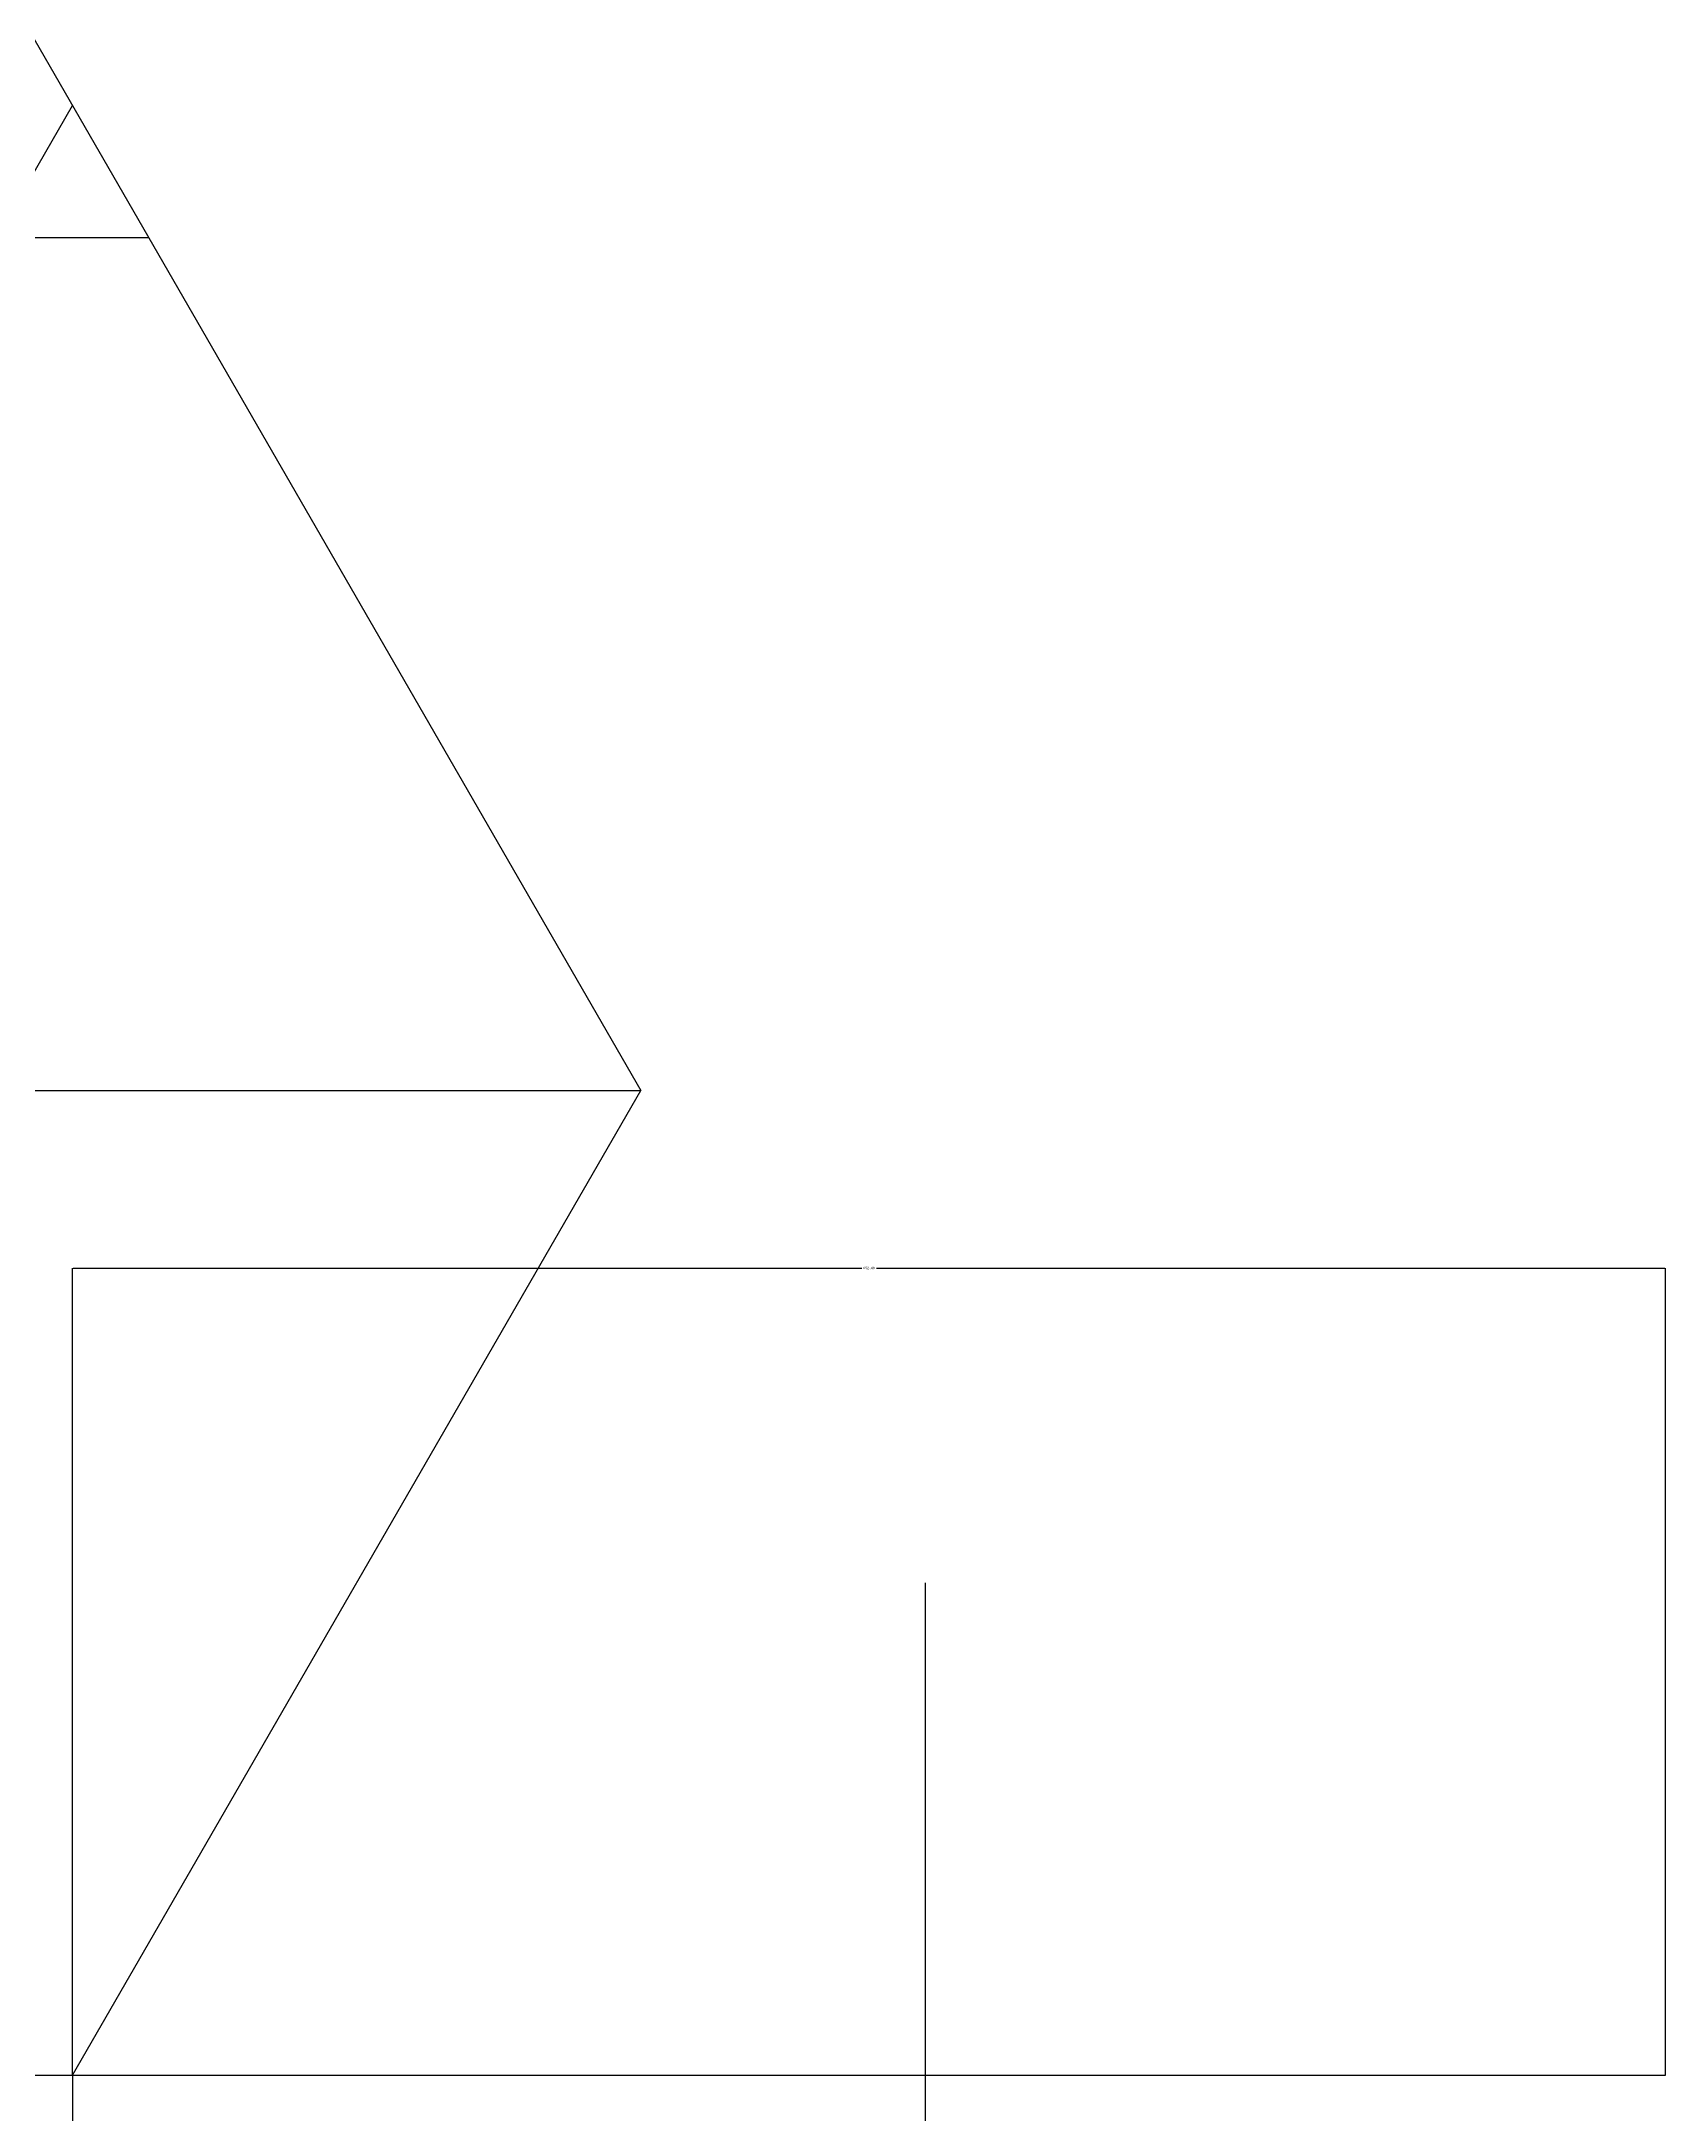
# Model space of a CAD drawing. Header units: metres. Extents: x 4568 to 182545, y -86951 to 35529.
# Drawn here: x 28050 to 28715, y -60938 to -60089 of the extents above; entities that cross this region are included whole.
import ezdxf

# ---------------------------------------------------------------- set-up
doc = ezdxf.new("R2010")
doc.units = ezdxf.units.M
for name, color, linetype in [('AXIS', 9, 'Continuous'), ('CCX', 7, 'Continuous'), ('LIS', 2, 'Continuous')]:
    doc.layers.add(name, color=color, linetype=linetype)
doc.dimstyles.get("Standard").update_dxf_attribs({"dimtxt": 2.5, "dimasz": 2.5, "dimexe": 1.25, "dimexo": 0.625, "dimtad": 1, "dimcen": 2.5, "dimazin": 3, "dimtfac": 1, "dimtmove": 0, "dimatfit": 3})

# ---------------------------------------------------------------- blocks, each defined once
blk = doc.blocks.new('_CLOSEDFILLED')
at = {"color": 0, "linetype": 'BYBLOCK'}
blk.add_solid([(-1, 0.2), (0, 0), (-1, -0.2)], dxfattribs=at)
blk = doc.blocks.new('*D531')
for p, q in [((28411.81, -60720.04), (28411.81, -61182.11)), ((28062.59, -60921.67), (28062.59, -61182.11)), ((28062.84, -61182.11), (28235.7, -61182.11)), ((28238.7, -61182.11), (28411.56, -61182.11))]:
    blk.add_line(p, q)
at = {"layer": 'Defpoints'}
for p in [(28411.81, -60720.04), (28062.59, -60921.67), (28062.59, -61182.11)]:
    blk.add_point(p, dxfattribs=at)
at = {"layer": 'CCX', "xscale": 0.25, "yscale": 0.25, "rotation": 180}
blk.add_blockref('_CLOSEDFILLED', (28062.59, -61182.11), dxfattribs=at)
at = {"layer": 'CCX', "xscale": 0.25, "yscale": 0.25}
blk.add_blockref('_CLOSEDFILLED', (28411.81, -61182.11), dxfattribs=at)
at = {"layer": 'CCX', "insert": (28237.2, -61182.11), "char_height": 1, "attachment_point": 5}
blk.add_mtext('500', dxfattribs=at)
blk = doc.blocks.new('*D533')
for p, q in [((28062.59, -60921.67), (28062.59, -60591.23)), ((28062.84, -60591.23), (28385.83, -60591.23)), ((28391.83, -60591.23), (28714.82, -60591.23)), ((28715.07, -60921.67), (28715.07, -60591.23))]:
    blk.add_line(p, q)
at = {"layer": 'Defpoints'}
for p in [(28062.59, -60591.23), (28062.59, -60921.67), (28715.07, -60921.67)]:
    blk.add_point(p, dxfattribs=at)
at = {"layer": 'CCX', "xscale": 0.25, "yscale": 0.25, "rotation": 180}
blk.add_blockref('_CLOSEDFILLED', (28062.59, -60591.23), dxfattribs=at)
at = {"layer": 'CCX', "xscale": 0.25, "yscale": 0.25}
blk.add_blockref('_CLOSEDFILLED', (28715.07, -60591.23), dxfattribs=at)
at = {"layer": 'CCX', "insert": (28388.83, -60591.23), "char_height": 1, "attachment_point": 5}
blk.add_mtext('652,48', dxfattribs=at)

msp = doc.modelspace()

# ---------------------------------------------------------------- linework, layer by layer
at = {"layer": 'AXIS'}
for p, q in [((27596.97, -60921.67), (28062.59, -60115.2)), ((26356.06, -60169.22), (28093.79, -60169.22)), ((26154.53, -60518.43), (28295.32, -60518.43)), ((28062.59, -60921.67), (28715.07, -60921.67))]:
    msp.add_line(p, q, dxfattribs=at)
at = {"layer": 'LIS'}
for p, q in [((27457.73, -59067.57), (28295.41, -60518.43)), ((28062.59, -60921.67), (28295.41, -60518.43)), ((26387.26, -60921.67), (28062.59, -60921.67))]:
    msp.add_line(p, q, dxfattribs=at)

# ---------------------------------------------------------------- dimensions: what is measured, and where the dimension line sits
at = {"layer": 'CCX'}
dim = msp.add_linear_dim(base=(28062.59, -60591.23), p1=(28062.59, -60921.67), p2=(28715.07, -60921.67), dimstyle='Standard', dxfattribs=at)
dim.commit()
dim.dimension.update_dxf_attribs({"geometry": '*D533', "text_midpoint": (28388.83, -60591.23)})
dim = msp.add_linear_dim(base=(28062.59, -61182.11), p1=(28062.59, -60921.67), p2=(28411.81, -60720.04), text='500', dimstyle='Standard', dxfattribs=at)
dim.commit()
dim.dimension.update_dxf_attribs({"geometry": '*D531', "text_midpoint": (28237.2, -61182.11)})

doc.saveas('drawing.dxf')
